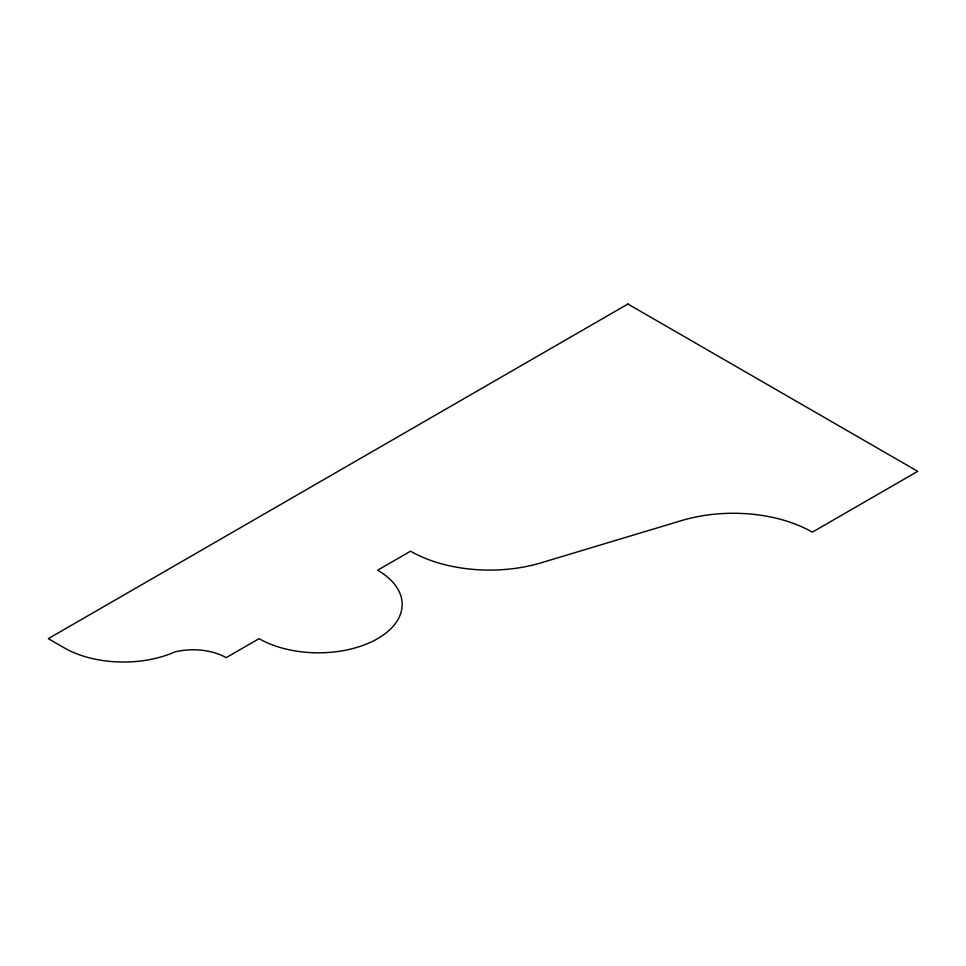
<?xml version="1.0" encoding="UTF-8"?>
<svg xmlns="http://www.w3.org/2000/svg" width="966" height="966" viewBox="0 0 966 966"><rect width="100%" height="100%" fill="white"/><g stroke="black" fill="none" stroke-linecap="round" stroke-linejoin="round"><path stroke-width="1.45" d="M627.9 304.024L48.3 638.647L64.251 647.86A83.825 48.397 0 0 0 174.568 652.026A46.573 26.891 0 0 1 226.129 657.665L259.069 638.647A83.837 48.397 0 0 0 377.621 638.647A83.837 48.397 0 0 0 377.621 570.206L410.55 551.188A111.778 64.529 0 0 0 541.214 562.792L681.658 520.565A111.778 64.529 0 0 1 812.321 532.169L917.7 471.336L627.9 304.024"/></g></svg>
